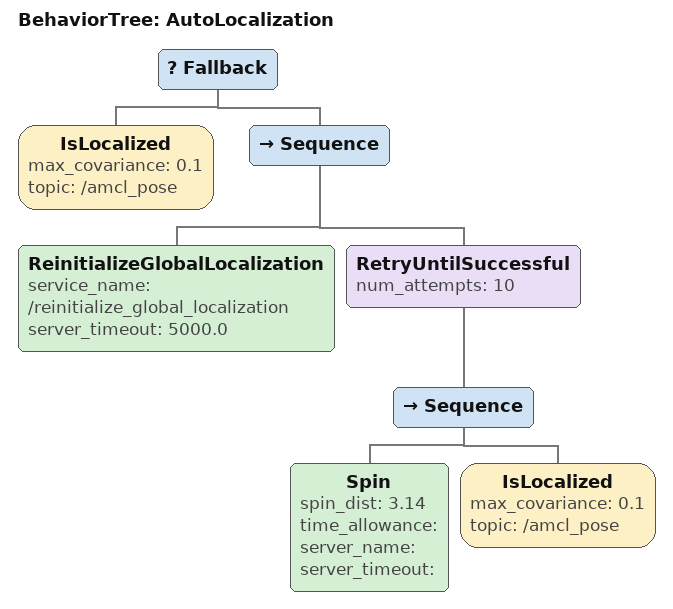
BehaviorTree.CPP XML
<?xml version="1.0" encoding="UTF-8"?>
<root BTCPP_format="3"
      main_tree_to_execute="AutoLocalization">
  <BehaviorTree ID="AutoLocalization">
    <Fallback>
      <IsLocalized max_covariance="0.1"
                   topic="/amcl_pose"/>
      <Sequence>
        <ReinitializeGlobalLocalization service_name="/reinitialize_global_localization"
                                        server_timeout="5000.0"/>
        <RetryUntilSuccessful num_attempts="10">
          <Sequence>
            <Spin spin_dist="3.14"
                  time_allowance=""
                  server_name=""
                  server_timeout=""/>
            <IsLocalized max_covariance="0.1"
                         topic="/amcl_pose"/>
          </Sequence>
        </RetryUntilSuccessful>
      </Sequence>
    </Fallback>
  </BehaviorTree>
</root>
